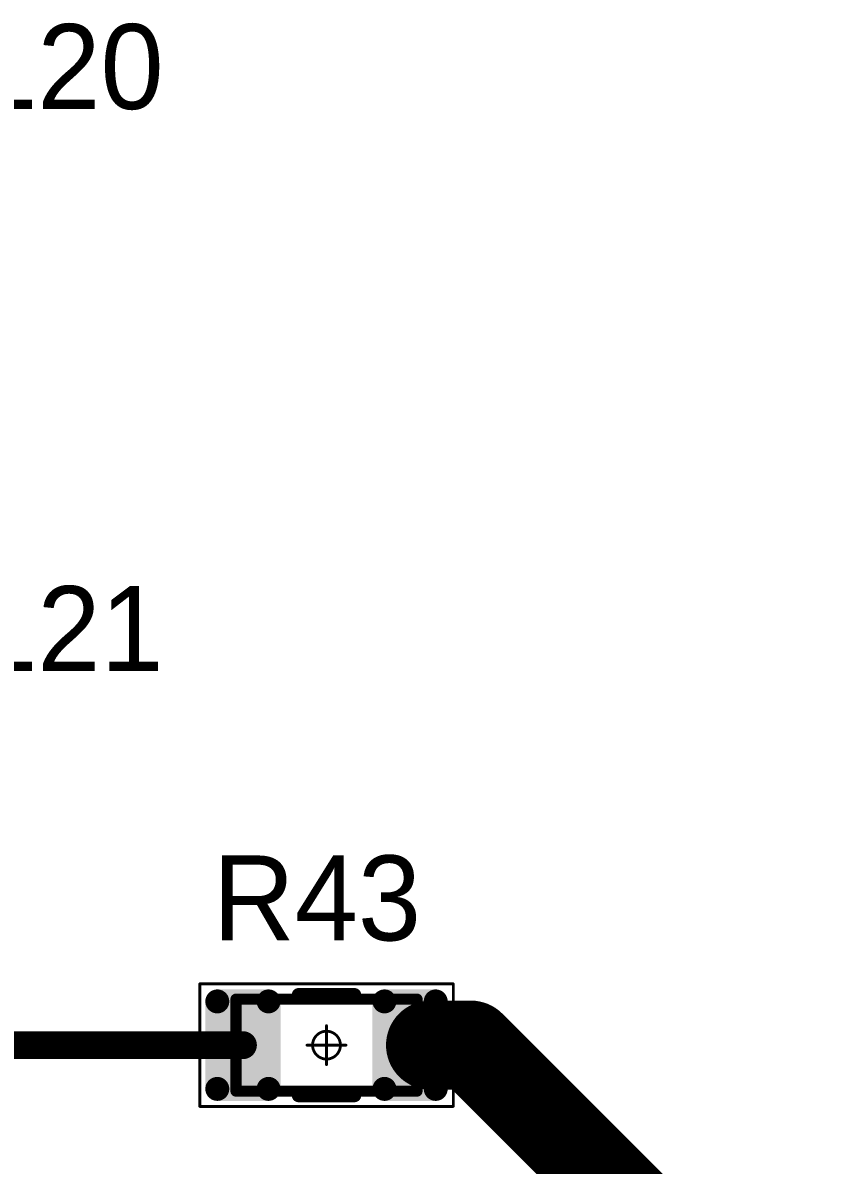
# Model space of a CAD drawing. Header units: millimetres. Extents: x 0 to 1769, y 431 to 1001.
# Drawn here: x 1692.77 to 1707.04, y 570.87 to 591.37 of the extents above; entities that cross this region are included whole.
import ezdxf

# ---------------------------------------------------------------- set-up
doc = ezdxf.new("R2010")
doc.units = ezdxf.units.MM
for name, color, linetype in [('Mechanical13', 56, 'Continuous'), ('Mechanical15', 56, 'Continuous'), ('TopLayer', 1, 'Continuous'), ('TopOverlay', 2, 'Continuous'), ('TopPaste', 8, 'Continuous'), ('TopSolder', 216, 'Continuous')]:
    doc.layers.add(name, color=color, linetype=linetype)

# ---------------------------------------------------------------- blocks, each defined once
blk = doc.blocks.new('RC1206S_146')
at = {"layer": 'Mechanical13', "const_width": 0.2}
for points in [[(1.625, 0.825), (-1.625, 0.825)], [(-1.625, 0.825), (-1.625, -0.825)], [(1.625, 0.825), (1.625, -0.825)], [(1.625, -0.825), (-1.625, -0.825)]]:
    blk.add_lwpolyline(points, dxfattribs=at)
at = {"layer": 'Mechanical13', "const_width": 0.1}
for points in [[(-1.675, 0.825, 1), (-1.575, 0.825, 1)], [(-1.675, 0.825, 1), (-1.575, 0.825, 1)], [(1.575, 0.825, 1), (1.675, 0.825, 1)], [(1.575, 0.825, 1), (1.675, 0.825, 1)], [(-1.675, -0.825, 1), (-1.575, -0.825, 1)], [(-1.675, -0.825, 1), (-1.575, -0.825, 1)], [(1.575, -0.825, 1), (1.675, -0.825, 1)], [(1.575, -0.825, 1), (1.675, -0.825, 1)]]:
    blk.add_lwpolyline(points, format="xyb", close=True, dxfattribs=at)
at = {"layer": 'Mechanical15', "const_width": 0.05}
for points in [[(2.275, 1.1), (-2.275, 1.1)], [(-2.275, 1.1), (-2.275, -1.1)], [(2.275, 1.1), (2.275, -1.1)], [(0, 0.35), (0, -0.35)], [(0.35, 0), (-0.35, 0)], [(2.275, -1.1), (-2.275, -1.1)]]:
    blk.add_lwpolyline(points, dxfattribs=at)
at = {"layer": 'Mechanical15'}
for points, const_width in [([(-2.287, 1.1, 1), (-2.262, 1.1, 1)], 0.025), ([(-2.287, 1.1, 1), (-2.262, 1.1, 1)], 0.025), ([(2.262, 1.1, 1), (2.287, 1.1, 1)], 0.025), ([(2.262, 1.1, 1), (2.287, 1.1, 1)], 0.025), ([(0.25, 0, 1), (-0.25, 0, 1)], 0.05), ([(-0.012, 0.35, 1), (0.012, 0.35, 1)], 0.025), ([(-0.362, 0, 1), (-0.337, 0, 1)], 0.025), ([(-0.262, 0, 1), (-0.238, 0, 1)], 0.025), ([(0.238, 0, 1), (0.262, 0, 1)], 0.025), ([(0.337, 0, 1), (0.362, 0, 1)], 0.025), ([(-0.012, -0.35, 1), (0.012, -0.35, 1)], 0.025), ([(-2.287, -1.1, 1), (-2.262, -1.1, 1)], 0.025), ([(-2.287, -1.1, 1), (-2.262, -1.1, 1)], 0.025), ([(2.262, -1.1, 1), (2.287, -1.1, 1)], 0.025), ([(2.262, -1.1, 1), (2.287, -1.1, 1)], 0.025)]:
    blk.add_lwpolyline(points, format="xyb", close=True, dxfattribs=dict(at, const_width=const_width))
at = {"layer": 'TopLayer', "const_width": 0.115}
for points in [[(-2.018, 0.785, 1), (-1.903, 0.785, 1)], [(-1.098, 0.785, 1), (-0.983, 0.785, 1)], [(0.983, 0.785, 1), (1.098, 0.785, 1)], [(1.903, 0.785, 1), (2.018, 0.785, 1)], [(-2.018, -0.785, 1), (-1.903, -0.785, 1)], [(-1.098, -0.785, 1), (-0.983, -0.785, 1)], [(0.983, -0.785, 1), (1.098, -0.785, 1)], [(1.903, -0.785, 1), (2.018, -0.785, 1)]]:
    blk.add_lwpolyline(points, format="xyb", close=True, dxfattribs=at)
at = {"layer": 'TopLayer'}
for points in [[(-1.96, -0.9), (-1.04, -0.9), (-1.96, 0.9), (-1.04, 0.9)], [(1.04, -0.9), (1.96, -0.9), (1.04, 0.9), (1.96, 0.9)], [(-2.075, -0.785), (-0.925, -0.785), (-2.075, 0.785), (-0.925, 0.785)], [(0.925, -0.785), (2.075, -0.785), (0.925, 0.785), (2.075, 0.785)]]:
    blk.add_solid(points, dxfattribs=at)
at = {"layer": 'TopOverlay', "const_width": 0.25}
for points in [[(0.5, 0.9), (-0.5, 0.9)], [(0.5, -0.9), (-0.5, -0.9)]]:
    blk.add_lwpolyline(points, dxfattribs=at)
at = {"layer": 'TopOverlay', "const_width": 0.125}
for points in [[(-0.562, 0.9, 1), (-0.437, 0.9, 1)], [(0.437, 0.9, 1), (0.562, 0.9, 1)], [(-0.562, -0.9, 1), (-0.437, -0.9, 1)], [(0.437, -0.9, 1), (0.562, -0.9, 1)]]:
    blk.add_lwpolyline(points, format="xyb", close=True, dxfattribs=at)
at = {"layer": 'TopPaste', "const_width": 0.09}
for points in [[(-2.005, 0.785, 1), (-1.915, 0.785, 1)], [(-1.085, 0.785, 1), (-0.995, 0.785, 1)], [(0.995, 0.785, 1), (1.085, 0.785, 1)], [(1.915, 0.785, 1), (2.005, 0.785, 1)], [(-2.005, -0.785, 1), (-1.915, -0.785, 1)], [(-1.085, -0.785, 1), (-0.995, -0.785, 1)], [(0.995, -0.785, 1), (1.085, -0.785, 1)], [(1.915, -0.785, 1), (2.005, -0.785, 1)]]:
    blk.add_lwpolyline(points, format="xyb", close=True, dxfattribs=at)
at = {"layer": 'TopPaste'}
for points in [[(-1.96, -0.875), (-1.04, -0.875), (-1.96, 0.875), (-1.04, 0.875)], [(1.04, -0.875), (1.96, -0.875), (1.04, 0.875), (1.96, 0.875)], [(-2.05, -0.785), (-0.95, -0.785), (-2.05, 0.785), (-0.95, 0.785)], [(0.95, -0.785), (2.05, -0.785), (0.95, 0.785), (2.05, 0.785)]]:
    blk.add_solid(points, dxfattribs=at)
at = {"layer": 'TopSolder', "const_width": 0.215}
for points in [[(-2.068, 0.785, 1), (-1.853, 0.785, 1)], [(-1.148, 0.785, 1), (-0.933, 0.785, 1)], [(0.933, 0.785, 1), (1.148, 0.785, 1)], [(1.853, 0.785, 1), (2.068, 0.785, 1)], [(-2.068, -0.785, 1), (-1.853, -0.785, 1)], [(-1.148, -0.785, 1), (-0.933, -0.785, 1)], [(0.933, -0.785, 1), (1.148, -0.785, 1)], [(1.853, -0.785, 1), (2.068, -0.785, 1)]]:
    blk.add_lwpolyline(points, format="xyb", close=True, dxfattribs=at)
at = {"layer": 'TopSolder'}
for points in [[(-1.96, -1), (-1.04, -1), (-1.96, 1), (-1.04, 1)], [(1.04, -1), (1.96, -1), (1.04, 1), (1.96, 1)], [(-2.175, -0.785), (-0.825, -0.785), (-2.175, 0.785), (-0.825, 0.785)], [(0.825, -0.785), (2.175, -0.785), (0.825, 0.785), (2.175, 0.785)]]:
    blk.add_solid(points, dxfattribs=at)

msp = doc.modelspace()

# ---------------------------------------------------------------- linework, layer by layer
at = {"layer": 'TopLayer'}
for points, const_width in [([(1700.086, 573.028), (1700.809, 573.028)], 1.6), ([(1700.809, 573.028), (1706.244, 567.593)], 1.6), ([(1691.085, 573.028), (1696.718, 573.028)], 0.5)]:
    msp.add_lwpolyline(points, dxfattribs=dict(at, const_width=const_width))
for points, const_width in [([(1699.686, 573.028, 1), (1700.486, 573.028, 1)], 0.8), ([(1700.409, 573.028, 1), (1701.209, 573.028, 1)], 0.8), ([(1700.409, 573.028, 1), (1701.209, 573.028, 1)], 0.8), ([(1696.593, 573.028, 1), (1696.843, 573.028, 1)], 0.25)]:
    msp.add_lwpolyline(points, format="xyb", close=True, dxfattribs=dict(at, const_width=const_width))

# ---------------------------------------------------------------- block references
at = {"rotation": 180}
msp.add_blockref('RC1206S_146', (1698.218, 573.028), dxfattribs=at)

# ---------------------------------------------------------------- texts
at = {"layer": 'TopOverlay'}
for s, p in [('VS120', (1689.176, 589.828)), ('VS121', (1689.176, 579.742)), ('R43', (1696.177, 574.908))]:
    msp.add_text(s, height=1.524, dxfattribs=at).set_placement(p)

doc.saveas('drawing.dxf')
